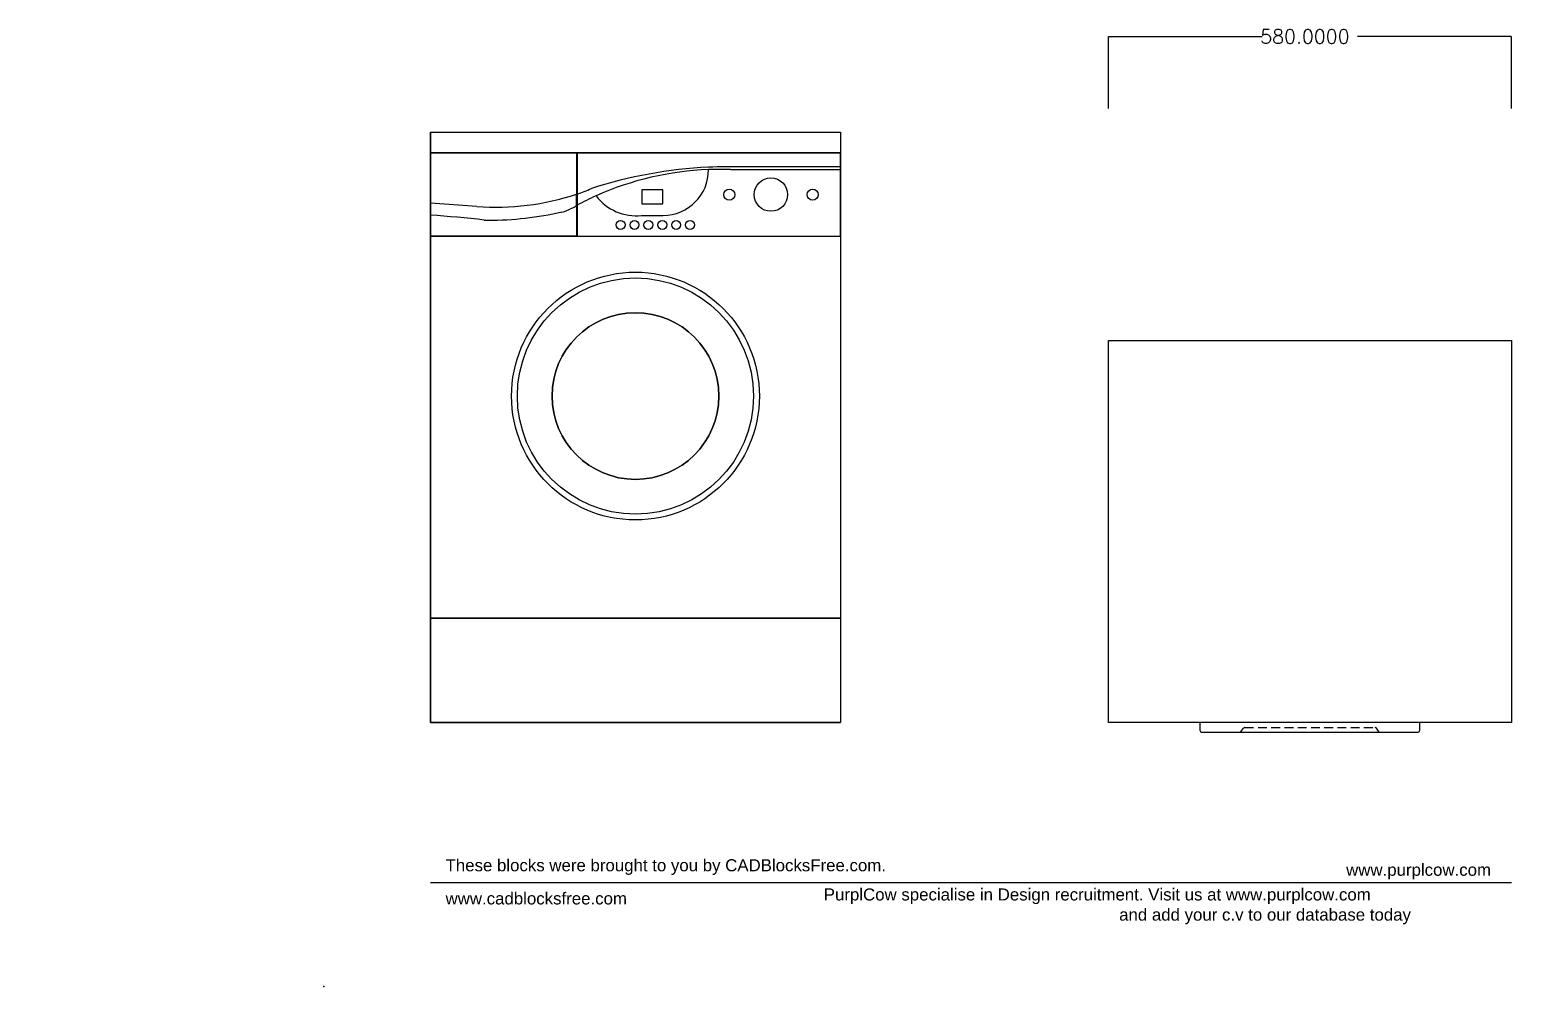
# Model space of a CAD drawing. Extents: x -4409 to 83729, y -39415 to 28842.
# Drawn here: x 17613 to 19746, y 27464 to 28842 of the extents above; entities that cross this region are included whole.
import ezdxf

# ---------------------------------------------------------------- set-up
doc = ezdxf.new("R2010")
doc.units = 0
doc.linetypes.add('DASHED', pattern=[19.05, 12.7, -6.35])
doc.layers.get('0').update_dxf_attribs({"linetype": 'CONTINUOUS'})
doc.layers.get('DEFPOINTS').update_dxf_attribs({"linetype": 'CONTINUOUS'})
doc.layers.add('011_KITCHEN', color=9, linetype='CONTINUOUS')
doc.layers.add('WWW_CADBLOCKSFREE_COM', color=7, linetype='CONTINUOUS')
doc.styles.add('ROMANS', font='ROMANS.shx')
doc.styles.get("Standard").update_dxf_attribs({"font": 'arial.ttf'})
doc.dimstyles.get("Standard").update_dxf_attribs({"dimtxt": 2.5, "dimasz": 2.5, "dimexe": 1.25, "dimexo": 0.625, "dimtad": 1, "dimcen": 2.5, "dimazin": 3, "dimtfac": 1, "dimtmove": 0, "dimatfit": 3})

# ---------------------------------------------------------------- blocks, each defined once
blk = doc.blocks.new('*X70')
at = {"color": 202, "linetype": 'CONTINUOUS'}
for s, p in [('PurplCow specialise in Design recruitment. Visit us at www.purplcow.com', (5981, 228)), ('and add your c.v to our database today', (8206, 76))]:
    blk.add_text(s, height=90.73, dxfattribs=at).set_placement(p)
blk = doc.blocks.new('A$C2CD672AE')
at = {"linetype": 'CONTINUOUS', "const_width": 0.0014, "flags": 128}
blk.add_lwpolyline([(-1, 13), (0, 13)], dxfattribs=at)
at = {"layer": 'WWW_CADBLOCKSFREE_COM'}
blk.add_lwpolyline([(3019, 364), (11161, 364)], dxfattribs=at)
blk.add_blockref('*X70', (0, 0))
at = {"color": 162, "linetype": 'CONTINUOUS'}
blk.add_text('These blocks were brought to you by CADBlocksFree.com.', height=90.73, dxfattribs=at).set_placement((3132, 448))
at = {"color": 7, "linetype": 'CONTINUOUS'}
for s, p in [('www.purplcow.com', (9916, 414)), ('www.cadblocksfree.com', (3132, 198))]:
    blk.add_text(s, height=90.73, dxfattribs=at).set_placement(p)
blk = doc.blocks.new('A$C1DBE1669')
at = {"layer": 'WWW_CADBLOCKSFREE_COM'}
for p, q in [((0, 863.8), (0, 13.8)), ((0, 863.8), (590, 863.8)), ((0, 833.8), (0, 863.8)), ((0, 863.8), (590, 863.8)), ((590, 863.8), (590, 13.8)), ((590, 863.8), (590, 833.8)), ((590, 863.8), (590, 833.8)), ((0, 13.8), (0, 833.8)), ((0, 833.8), (590, 833.8)), ((590, 833.8), (0, 833.8)), ((0, 713.8), (0, 833.8)), ((0, 833.8), (210, 833.8)), ((210, 833.8), (210, 713.8)), ((211, 833.8), (211, 713.8)), ((590, 833.8), (211, 833.8)), ((590, 833.8), (590, 13.8)), ((590, 713.8), (590, 833.8)), ((590, 813.8), (450, 813.8)), ((590, 809.8), (590, 813.8)), ((431.9, 809.8), (590, 809.8)), ((210, 758.1), (210, 774.4)), ((211, 774.8), (211, 758.6)), ((334.3, 780.7), (304.3, 780.7)), ((304.3, 780.7), (304.3, 770.7)), ((304.3, 770.7), (304.3, 760.7)), ((334.3, 770.7), (334.3, 780.7)), ((334.3, 760.7), (334.3, 770.7)), ((66.6, 756.9), (0, 761.5)), ((0, 761.5), (0, 744.2)), ((304.3, 760.7), (334.3, 760.7)), ((303.9, 743.7), (334.7, 743.7)), ((0, 163.8), (0, 713.8)), ((0, 713.8), (590, 713.8)), ((210, 713.8), (0, 713.8)), ((211, 713.8), (590, 713.8)), ((211, 713.8), (590, 713.8)), ((590, 713.8), (590, 163.8)), ((975.9, 13.8), (975.9, 563.8)), ((975.9, 563.8), (1555.9, 563.8)), ((1555.9, 563.8), (1555.9, 13.8)), ((590, 163.8), (0, 163.8)), ((0, 163.8), (590, 163.8)), ((590, 13.8), (0, 13.8)), ((0, 13.8), (590, 13.8)), ((1555.9, 13.8), (975.9, 13.8)), ((1107.5, 13.8), (1107.5, 2.5)), ((1424.2, 13.8), (1107.5, 13.8)), ((1110, 0), (1421.7, 0)), ((1424.2, 2.5), (1424.2, 13.8))]:
    blk.add_line(p, q, dxfattribs=at)
at = {"layer": 'WWW_CADBLOCKSFREE_COM', "linetype": 'DASHED'}
for p, q in [((1166.1, 0), (1170.1, 5.4)), ((1172.2, 6.4), (1359.6, 6.4)), ((1365.6, 0), (1361.6, 5.4))]:
    blk.add_line(p, q, dxfattribs=at)
at = {"layer": 'WWW_CADBLOCKSFREE_COM'}
for centre, radius in [((490, 773.8), 24), ((430, 773.8), 8), ((550, 773.8), 8), ((273.6, 730.2), 6.4), ((293.6, 730.2), 6.4), ((313.6, 730.2), 6.4), ((333.6, 730.2), 6.4), ((353.6, 730.2), 6.4), ((373.6, 730.2), 6.4), ((295, 483.8), 178.4), ((295, 483.8), 170), ((295, 483.8), 120)]:
    blk.add_circle(centre, radius, dxfattribs=at)
for centre, radius, start, end in [((431.3, 162.1), 651.9, 92.7462, 107.8422), ((431.3, 162.1), 651.9, 88.3529, 92.7462), ((416, 376.3), 433.8, 92.0955, 114.1814), ((334.3, 809.6), 65.9, 270.38, 0.1693), ((416, 376.3), 433.8, 87.9045, 92.0955), ((94.9, 1121.2), 365.4, 265.5686, 288.3662), ((104.6, 1082.1), 325.3, 289.095, 292.9684), ((416, 376.3), 433.8, 114.1814, 118.1999), ((296.3, 816.4), 73.1, 217.4131, 275.922), ((80.3, 1239.1), 502.2, 270.3121, 282.5152), ((177.9, 797.7), 50.2, 282.9656, 299.8776), ((192.8, 781.6), 29.2, 290.1463, 306.0922), ((-123.7, -1048.2), 1796.7, 83.5804, 86.0517), ((82.8, 786.9), 50, 263.5804, 270.3121), ((295, 483.8), 120, 0, 180), ((295, 483.8), 120, 180, 0), ((1110, 2.5), 2.5, 180, 270), ((1421.7, 2.5), 2.5, 270, 0)]:
    blk.add_arc(centre, radius, start, end, dxfattribs=at)
at = {"layer": 'WWW_CADBLOCKSFREE_COM', "linetype": 'DASHED'}
for centre, start, end in [((1172.2, 3.9), 90, 143.3071), ((1359.6, 3.9), 36.6929, 90)]:
    blk.add_arc(centre, 2.5, start, end, dxfattribs=at)
blk = doc.blocks.new('*D6')
at = {"layer": 'DEFPOINTS', "color": 0}
for p in [(19746, 28832.1), (19166, 28728.2), (19746, 28728.2)]:
    blk.add_point(p, dxfattribs=at)
at = {"layer": 'WWW_CADBLOCKSFREE_COM', "color": 0}
for p, q in [((19166, 28728.3), (19166, 28832.3)), ((19166.1, 28832.1), (19387.3, 28832.1)), ((19745.8, 28832.1), (19524.6, 28832.1)), ((19746, 28728.3), (19746, 28832.3))]:
    blk.add_line(p, q, dxfattribs=at)
for points in [[(19166.1, 28832.1), (19166.1, 28832.1), (19166, 28832.1)], [(19745.8, 28832.1), (19745.8, 28832.1), (19746, 28832.1)]]:
    blk.add_solid(points, dxfattribs=at)
at = {"layer": 'WWW_CADBLOCKSFREE_COM', "color": 0, "linetype": 'CONTINUOUS', "style": 'ROMANS'}
blk.add_text('580.0000', height=20, dxfattribs=at).set_placement((19384.5, 28822.1))

msp = doc.modelspace()

# ---------------------------------------------------------------- linework, layer by layer
at = {"layer": '011_KITCHEN'}
msp.add_point((18036.492, 27464.478), dxfattribs=at)

# ---------------------------------------------------------------- block references
at = {"layer": 'WWW_CADBLOCKSFREE_COM'}
msp.add_blockref('A$C1DBE1669', (18190.108, 27830.688), dxfattribs=at)
at = {"layer": 'WWW_CADBLOCKSFREE_COM', "xscale": 0.1910873995531119, "yscale": 0.1910873995531119, "zscale": 0.1910873995531119}
msp.add_blockref('A$C2CD672AE', (17613.286, 27544.592), dxfattribs=at)

# ---------------------------------------------------------------- dimensions: what is measured, and where the dimension line sits
at = {"layer": 'WWW_CADBLOCKSFREE_COM'}
dim = msp.add_linear_dim(base=(19745.961, 28832.098), p1=(19165.961, 28728.204), p2=(19745.961, 28728.204), dimstyle='Standard', dxfattribs=at)
dim.commit()
dim.dimension.update_dxf_attribs({"geometry": '*D6', "text_midpoint": (19455.961, 28832.098)})

doc.saveas('drawing.dxf')
